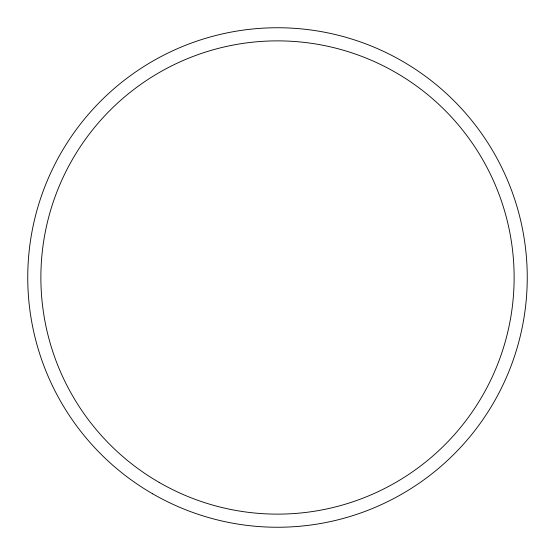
<?xml version="1.0" encoding="UTF-8"?>
<svg xmlns="http://www.w3.org/2000/svg" width="555" height="555" viewBox="0 0 555 555"><rect width="100%" height="100%" fill="white"/><g stroke="black" fill="none" stroke-linecap="round" stroke-linejoin="round"><path stroke-width="0.83" d="M152.625 493.79A249.75 249.75 0 0 0 527.25 277.5A249.75 249.75 0 0 0 152.625 61.21A249.75 249.75 0 0 0 152.625 493.79M159.188 482.427A236.631 236.631 0 0 0 514.131 277.5A236.631 236.631 0 0 0 159.188 72.573A236.631 236.631 0 0 0 159.188 482.427"/></g></svg>
